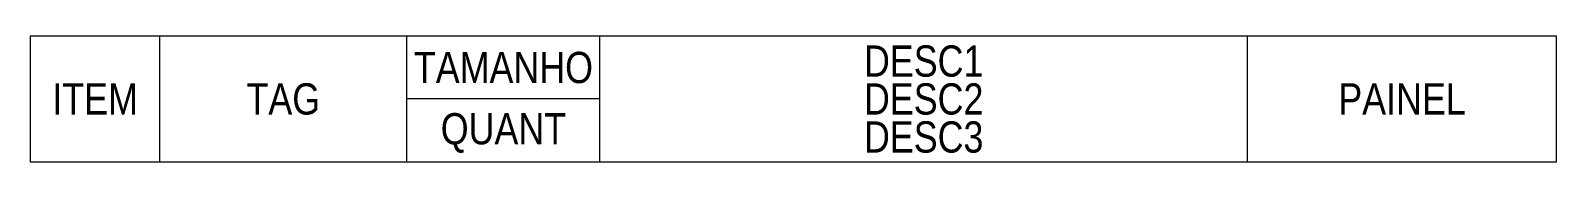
# Model space of a CAD drawing. Header units: millimetres. Extents: x 0 to 119, y -10 to 0.
import ezdxf
from ezdxf.enums import TextEntityAlignment as Align

# ---------------------------------------------------------------- set-up
doc = ezdxf.new("R2010")
doc.units = ezdxf.units.MM
doc.header["$LTSCALE"] = 5
doc.styles.add('DETALHE', font='ARIALN.TTF', dxfattribs={"height": 2})

msp = doc.modelspace()

# ---------------------------------------------------------------- linework, layer by layer
at = {"linetype": 'Continuous'}
for p, q in [((0, 0), (118.55, 0)), ((44.24, -4.9), (29.24, -4.9)), ((118.55, -9.81), (0, -9.81))]:
    msp.add_line(p, q, dxfattribs=at)
for p, q in [((0, -9.81), (0, 0)), ((10.05, -9.81), (10.05, 0)), ((29.24, -9.81), (29.24, 0)), ((44.24, -9.81), (44.24, 0)), ((94.55, -9.81), (94.55, 0)), ((118.55, -9.81), (118.55, 0))]:
    msp.add_line(p, q)

# ---------------------------------------------------------------- texts
at = {"style": 'DETALHE'}
for tag, p in [('DESC1', (69.39, -1.95)), ('TAMANHO', (36.74, -2.45)), ('ITEM', (5.02, -4.9)), ('TAG', (19.64, -4.9)), ('DESC2', (69.39, -4.9)), ('PAINEL', (106.55, -4.9)), ('QUANT', (36.74, -7.22)), ('DESC3', (69.39, -7.86))]:
    msp.add_attdef(tag, text='', height=2.43, dxfattribs=at).set_placement(p, align=Align.MIDDLE_CENTER)

doc.saveas('drawing.dxf')
